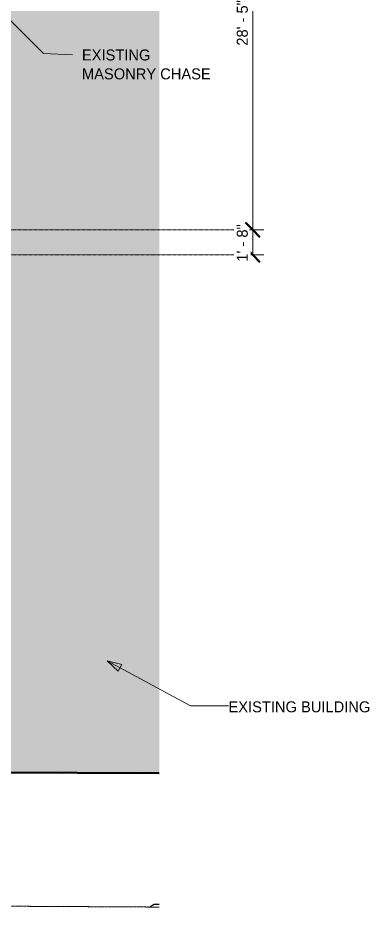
# Model space of a CAD drawing. Header units: inches. Extents: x -4136 to -1276, y 10223 to 12022.
# Drawn here: x -1565 to -1276, y 10266 to 10995 of the extents above; entities that cross this region are included whole.
import ezdxf

# ---------------------------------------------------------------- set-up
doc = ezdxf.new("R2010")
doc.units = ezdxf.units.IN
doc.header["$MEASUREMENT"] = 0
for name, pattern in [('Double Dash 3_8_', [1, 0.375, -0.125, 0.125, -0.125, 0.125, -0.125]), ('Grid Line 1_2_', [0.875, 0.5, -0.125, 0.125, -0.125]), ('IMPORT-DASHEDX2 _3_', [0.225, 0.15, -0.075])]:
    doc.linetypes.add(name, pattern=pattern)
for name, color, linetype, lineweight in [('A-ANNO-DIMS', 211, 'Continuous', 9), ('A-ANNO-DIMS-96', 211, 'Continuous', 9), ('A-WALL-2', 163, 'Continuous', 50), ('A-WALL-3', 173, 'Continuous', 13), ('A-WALL-4', 8, 'Continuous', 13), ('Building Setbacks-1', 254, 'IMPORT-DASHEDX2 _3_', 9), ('C-PROP-LINE', 91, 'Double Dash 3_8_', 20), ('G-ANNO-TEXT', 231, 'Continuous', 9), ('G-ANNO-TEXT-1', 165, 'Continuous', 20), ('G-ANNO-TEXT-2', 147, 'Continuous', 20), ('PDF_Geometry-3', 253, 'Continuous', 30), ('S-GRID-1', 1, 'Grid Line 1_2_', 9), ('site plan_dwg _3_-1', 254, 'IMPORT-DASHEDX2 _3_', 9)]:
    doc.layers.add(name, color=color, linetype=linetype, lineweight=lineweight)
doc.styles.add('Century Gothic', font='ufonts.com_century-gothic.ttf', dxfattribs={"height": 9})
doc.dimstyles.new('OD__1__Tol__', dxfattribs={"dimscale": 12, "dimtxt": 9.397514, "dimasz": 1, "dimexe": 0.75, "dimexo": 0.5, "dimgap": 0.125, "dimtad": 1, "dimdec": 0, "dimzin": 3, "dimdsep": 46, "dimlunit": 4, "dimtxsty": 'Century Gothic', "dimblk1": 'OBLIQUE', "dimblk2": 'OBLIQUE', "dimsah": 1, "dimcen": 0.09, "dimdle": 0.75, "dimazin": 0, "dimtfac": 1, "dimtdec": 4, "dimtix": 1, "dimtmove": 0, "dimatfit": 3, "dimfxl": 1, "dimtvp": 1, "dimtfill": 1, "dimfrac": 2, "dimtolj": 1, "dimtzin": 0, "dimarcsym": 2})

# ---------------------------------------------------------------- blocks, each defined once
blk = doc.blocks.new('site plan_dwg _3_-1267336-FLOOR PLAN - 1ST FLOOR PLAN')
at = {"layer": 'Building Setbacks-1'}
blk.add_line((1835.36, 422.59), (3592.95, 397.98), dxfattribs=at)
at = {"layer": 'PDF_Geometry-3'}
for p, q in [((3481.72, 509), (3481.77, 509.05)), ((3513.72, 508.2), (3514.22, 508.71)), ((3544.92, 508.2), (3545.1, 508.38)), ((3576.12, 507.4), (3576.77, 508.04))]:
    blk.add_line(p, q, dxfattribs=at)
at = {"layer": 'PDF_Geometry-3', "flags": 128}
blk.add_lwpolyline([(3592.97, 400.2), (3588.92, 400.2), (3587.32, 399.4), (3585.72, 398.6), (3585.38, 397.93)], dxfattribs=at)
blk = doc.blocks.new('Walls 1 - Walls 1-1277454-FLOOR PLAN - 1ST FLOOR PLAN')
at = {"layer": 'A-WALL-4'}
blk.add_hatch(color=256, dxfattribs=at).paths.add_polyline_path([(-1448.53, 10375.73), (-1448.53, 11927.3), (-1943.14, 11927.3), (-1943.06, 11911.21), (-1585.45, 11913.39), (-1585.45, 11774.15), (-1577.83, 11774.15), (-1577.83, 10643.01), (-1938.58, 10642.37), (-1938.58, 10376.85)], flags=0)
at = {"layer": 'A-WALL-2'}
blk.add_line((-1938.58, 10376.85), (-1448.53, 10375.73), dxfattribs=at)
blk = doc.blocks.new('Family - ___-1264376-FLOOR PLAN - 1ST FLOOR PLAN')
at = {"layer": 'C-PROP-LINE'}
blk.add_line((-2946.18, 10274.36), (-1448.53, 10265.84), dxfattribs=at)
blk = doc.blocks.new('DIMBLOCK23-FLOOR PLAN - 1ST FLOOR PLAN')
at = {"layer": 'A-ANNO-DIMS-96', "lineweight": 50}
for p, q in [((-1371.84, 10820.89), (-1377.84, 10826.89)), ((-1371.84, 10820.89), (-1365.84, 10814.89)), ((-1371.84, 10800.4), (-1377.84, 10806.4)), ((-1371.84, 10800.4), (-1365.84, 10794.4))]:
    blk.add_line(p, q, dxfattribs=at)
at = {"layer": 'A-ANNO-DIMS-96'}
for p, q in [((-1374.32, 10820.89), (-1362.84, 10820.89)), ((-1371.84, 10820.89), (-1374.32, 10820.89)), ((-1371.84, 10800.4), (-1371.84, 10820.89)), ((-1374.32, 10800.4), (-1362.84, 10800.4)), ((-1371.84, 10800.4), (-1374.32, 10800.4))]:
    blk.add_line(p, q, dxfattribs=at)
at = {"layer": 'A-ANNO-DIMS-96', "color": 0, "insert": (-1384.87, 10794.9), "char_height": 9, "width": 37.7691, "attachment_point": 1, "rotation": 90, "line_spacing_factor": 0.984502, "style": 'Century Gothic', "bg_fill": 3, "box_fill_scale": 1.25, "bg_fill_color": 256, "bg_fill_true_color": 13158600, "bg_fill_transparency": 0}
blk.add_mtext('1\' - 8"', dxfattribs=at)
blk = doc.blocks.new('_Oblique')
at = {"color": 0, "linetype": 'ByBlock', "lineweight": -2}
blk.add_line((-0.5, -0.5), (0.5, 0.5), dxfattribs=at)
blk = doc.blocks.new('DIMBLOCK24-FLOOR PLAN - 1ST FLOOR PLAN')
at = {"layer": 'A-ANNO-DIMS-96', "lineweight": 50}
for p, q in [((-1371.84, 11161.4), (-1377.84, 11167.4)), ((-1371.84, 11161.4), (-1365.84, 11155.4)), ((-1371.84, 10820.89), (-1377.84, 10826.89)), ((-1371.84, 10820.89), (-1365.84, 10814.89))]:
    blk.add_line(p, q, dxfattribs=at)
at = {"layer": 'A-ANNO-DIMS-96'}
for p, q in [((-1374.32, 11161.4), (-1362.84, 11161.4)), ((-1371.84, 11161.4), (-1374.32, 11161.4)), ((-1371.84, 10820.89), (-1371.84, 11161.4)), ((-1374.32, 10820.89), (-1362.84, 10820.89)), ((-1371.84, 10820.89), (-1374.32, 10820.89))]:
    blk.add_line(p, q, dxfattribs=at)
at = {"layer": 'A-ANNO-DIMS-96', "color": 0, "insert": (-1384.87, 10971.9), "char_height": 9, "width": 46.1821, "attachment_point": 1, "rotation": 90, "line_spacing_factor": 0.984502, "style": 'Century Gothic', "bg_fill": 3, "box_fill_scale": 1.25, "bg_fill_color": 256, "bg_fill_true_color": 13158600, "bg_fill_transparency": 0}
blk.add_mtext('28\' - 5"', dxfattribs=at)

msp = doc.modelspace()

# ---------------------------------------------------------------- hatches: boundary and pattern name
at = {"layer": 'G-ANNO-TEXT'}
msp.add_hatch(color=256, dxfattribs=at).paths.add_polyline_path([(-1491.23, 10467.69), (-1482.21, 10459.15), (-1479.14, 10464.8)], flags=0)

# ---------------------------------------------------------------- linework, layer by layer
for p, q in [((-1491.23, 10467.69), (-1482.21, 10459.15)), ((-1479.14, 10464.8), (-1491.23, 10467.69)), ((-1491.23, 10467.69), (-1422.97, 10430.72)), ((-1482.21, 10459.15), (-1479.14, 10464.8)), ((-1422.97, 10430.72), (-1391.69, 10430.72))]:
    msp.add_line(p, q, dxfattribs=at)
at = {"layer": 'G-ANNO-TEXT-1'}
for p, q in [((-1602.05, 11023.65), (-1543.39, 10965.55)), ((-1543.39, 10965.55), (-1519.59, 10964.3))]:
    msp.add_line(p, q, dxfattribs=at)
at = {"layer": 'S-GRID-1'}
for p, q in [((-1362.8, 10820.89), (-3914.18, 10820.89)), ((-1362.8, 10800.4), (-3914.18, 10800.4))]:
    msp.add_line(p, q, dxfattribs=at)

# ---------------------------------------------------------------- block references
at = {"layer": 'A-WALL-3'}
msp.add_blockref('Walls 1 - Walls 1-1277454-FLOOR PLAN - 1ST FLOOR PLAN', (0, 0), dxfattribs=at)
at = {"layer": 'C-PROP-LINE'}
msp.add_blockref('Family - ___-1264376-FLOOR PLAN - 1ST FLOOR PLAN', (0, 0), dxfattribs=at)
at = {"layer": 'site plan_dwg _3_-1', "rotation": 0.4767314902811993}
msp.add_blockref('site plan_dwg _3_-1267336-FLOOR PLAN - 1ST FLOOR PLAN', (-5038.04, 9837.99), dxfattribs=at)

# ---------------------------------------------------------------- texts
at = {"layer": 'G-ANNO-TEXT', "insert": (-1391.69, 10434.47), "char_height": 9, "width": 140.895, "attachment_point": 1, "style": 'Century Gothic'}
msp.add_mtext('EXISTING BUILDING', dxfattribs=at)
at = {"layer": 'G-ANNO-TEXT-2', "char_height": 9, "attachment_point": 1, "style": 'Century Gothic'}
for s, insert, width in [('EXISTING ', (-1511.91, 10968.8), 69.387), ('MASONRY CHASE', (-1511.91, 10953.3), 131.805)]:
    msp.add_mtext(s, dxfattribs=dict(at, insert=insert, width=width))

# ---------------------------------------------------------------- next in the draw order: dimensions: what is measured, and where the dimension line sits
at = {"layer": 'A-ANNO-DIMS'}
dim = msp.add_linear_dim(base=(-1371.84, 10820.89), p1=(-1380.32, 10800.4), p2=(-1380.32, 10820.89), angle=90, dimstyle='OD__1__Tol__', override={"dimpost": '<>', "dimfxl": 20.492471}, dxfattribs=at)
dim.commit()
dim.dimension.update_dxf_attribs({"geometry": 'DIMBLOCK23-FLOOR PLAN - 1ST FLOOR PLAN', "text_midpoint": (-1378.06, 10810.64)})

# ---------------------------------------------------------------- next in the draw order: dimensions: what is measured, and where the dimension line sits
dim = msp.add_linear_dim(base=(-1371.84, 11161.4), p1=(-1380.32, 10820.89), p2=(-1380.32, 11161.4), angle=90, dimstyle='OD__1__Tol__', override={"dimpost": '<>', "dimfxl": 340.507529}, dxfattribs=at)
dim.commit()
dim.dimension.update_dxf_attribs({"geometry": 'DIMBLOCK24-FLOOR PLAN - 1ST FLOOR PLAN', "text_midpoint": (-1378.06, 10991.14)})

doc.saveas('drawing.dxf')
